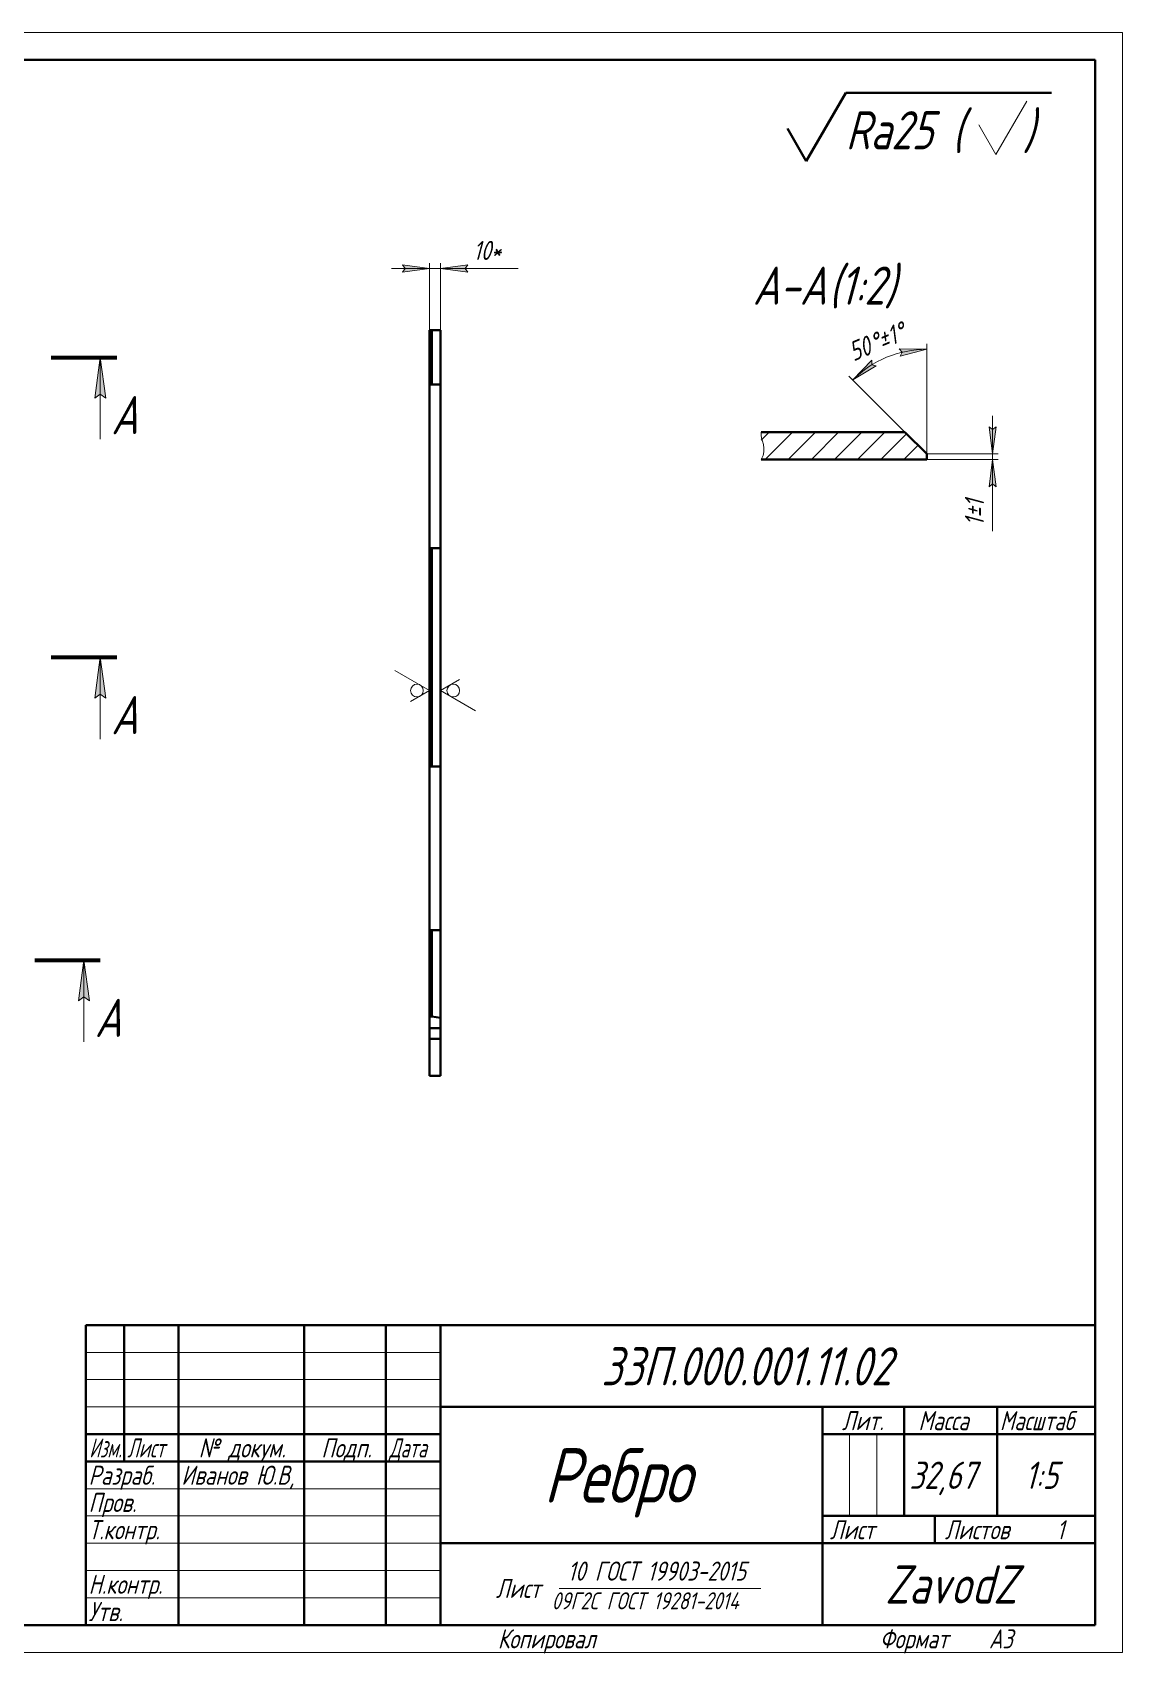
# Model space of a CAD drawing. Header units: millimetres. Extents: x 0 to 420, y 0 to 297.
# Drawn here: x 220.2 to 420, y -0.2 to 297 of the extents above; entities that cross this region are included whole.
import ezdxf

# ---------------------------------------------------------------- set-up
doc = ezdxf.new("R2010")
doc.units = ezdxf.units.MM
for name, pattern in [('K5LT_BASIC', [0]), ('K5LT_REINFORCED', [0]), ('K5LT_THIN', [0])]:
    doc.linetypes.add(name, pattern=pattern)
doc.layers.add('Системный слой', color=7, linetype='Continuous')
doc.styles.add('KDIMTEXTSTYLE', font='GOST_AU.SHX', dxfattribs={"width": 0.96, "oblique": 15, "height": 5})
doc.styles.add('KTEXTSTYLE', font='GOST_AU.SHX', dxfattribs={"width": 0.96, "height": 5})
doc.dimstyles.new('KDIMSTYLE (0.20)', dxfattribs={"dimtxt": 5, "dimasz": 1, "dimexe": 2, "dimexo": 0, "dimgap": 1, "dimtad": 1, "dimlfac": 5, "dimtxsty": 'KDIMTEXTSTYLE', "dimsah": 1, "dimcen": 0, "dimdle": 1, "dimadec": 0, "dimazin": 0, "dimtfac": 0.667, "dimtmove": 0, "dimatfit": 3, "dimfxl": 1, "dimtvp": 1, "dimtolj": 1, "dimtzin": 0, "dimarcsym": 0})
doc.dimstyles.new('KDIMSTYLE (0.50)', dxfattribs={"dimtxt": 5, "dimasz": 1, "dimexe": 2, "dimexo": 0, "dimgap": 1, "dimtad": 1, "dimlfac": 2, "dimtxsty": 'KDIMTEXTSTYLE', "dimsah": 1, "dimcen": 0, "dimdle": 1, "dimadec": 0, "dimazin": 0, "dimtfac": 0.667, "dimtmove": 0, "dimatfit": 3, "dimfxl": 1, "dimtvp": 1, "dimtolj": 1, "dimtzin": 0, "dimarcsym": 0})

# ---------------------------------------------------------------- blocks, each defined once
blk = doc.blocks.new('U1')
at = {"layer": 'Системный слой'}
for points in [[(195.85, 174.93), (194.86, 182.43), (193.87, 174.93), (194.86, 175.68)], [(233.63, 174.93), (232.64, 182.43), (231.66, 174.93), (232.64, 175.68)]]:
    blk.add_hatch(color=7, dxfattribs=at).paths.add_polyline_path(points)
at = {"layer": 'Системный слой', "color": 134, "linetype": 'K5LT_REINFORCED', "lineweight": 100, "true_color": 0x009696}
for p, q in [((191.86, 182.43), (203.86, 182.43)), ((223.64, 182.43), (235.64, 182.43))]:
    blk.add_line(p, q, dxfattribs=at)
at = {"layer": 'Системный слой', "color": 7, "linetype": 'K5LT_THIN', "lineweight": 18}
for p, q in [((193.87, 174.93), (194.86, 182.43)), ((194.86, 182.43), (195.85, 174.93)), ((194.86, 167.43), (194.86, 182.43)), ((231.66, 174.93), (232.64, 182.43)), ((232.64, 182.43), (233.63, 174.93)), ((232.64, 167.43), (232.64, 182.43)), ((194.86, 175.68), (193.87, 174.93)), ((195.85, 174.93), (194.86, 175.68)), ((232.64, 175.68), (231.66, 174.93)), ((233.63, 174.93), (232.64, 175.68))]:
    blk.add_line(p, q, dxfattribs=at)
at = {"layer": 'Системный слой', "color": 7, "char_height": 2.5, "attachment_point": 1, "style": 'KTEXTSTYLE'}
for insert in [(185.31, 175.34), (234.64, 175.34)]:
    blk.add_mtext('\\H3.5;\\W0.965;\\Q15;\\Q15;\\H7.00;А', dxfattribs=dict(at, insert=insert))
blk = doc.blocks.new('U2')
at = {"layer": 'Системный слой'}
for points in [[(195.85, 229.93), (194.86, 237.43), (193.87, 229.93), (194.86, 230.68)], [(233.63, 229.93), (232.64, 237.43), (231.66, 229.93), (232.64, 230.68)]]:
    blk.add_hatch(color=7, dxfattribs=at).paths.add_polyline_path(points)
at = {"layer": 'Системный слой', "color": 134, "linetype": 'K5LT_REINFORCED', "lineweight": 100, "true_color": 0x009696}
for p, q in [((191.86, 237.43), (203.86, 237.43)), ((223.64, 237.43), (235.64, 237.43))]:
    blk.add_line(p, q, dxfattribs=at)
at = {"layer": 'Системный слой', "color": 7, "linetype": 'K5LT_THIN', "lineweight": 18}
for p, q in [((193.87, 229.93), (194.86, 237.43)), ((194.86, 237.43), (195.85, 229.93)), ((194.86, 222.43), (194.86, 237.43)), ((231.66, 229.93), (232.64, 237.43)), ((232.64, 237.43), (233.63, 229.93)), ((232.64, 222.43), (232.64, 237.43)), ((194.86, 230.68), (193.87, 229.93)), ((195.85, 229.93), (194.86, 230.68)), ((232.64, 230.68), (231.66, 229.93)), ((233.63, 229.93), (232.64, 230.68))]:
    blk.add_line(p, q, dxfattribs=at)
at = {"layer": 'Системный слой', "color": 7, "char_height": 2.5, "attachment_point": 1, "style": 'KTEXTSTYLE'}
for insert in [(185.31, 230.34), (234.64, 230.34)]:
    blk.add_mtext('\\H3.5;\\W0.965;\\Q15;\\Q15;\\H7.00;А', dxfattribs=dict(at, insert=insert))
blk = doc.blocks.new('U3')
at = {"layer": 'Системный слой'}
for points in [[(192.85, 119.43), (191.86, 126.93), (190.87, 119.43), (191.86, 120.18)], [(230.63, 119.43), (229.64, 126.93), (228.66, 119.43), (229.64, 120.18)]]:
    blk.add_hatch(color=7, dxfattribs=at).paths.add_polyline_path(points)
at = {"layer": 'Системный слой', "color": 134, "linetype": 'K5LT_REINFORCED', "lineweight": 100, "true_color": 0x009696}
for p, q in [((188.86, 126.93), (200.86, 126.93)), ((220.64, 126.93), (232.64, 126.93))]:
    blk.add_line(p, q, dxfattribs=at)
at = {"layer": 'Системный слой', "color": 7, "linetype": 'K5LT_THIN', "lineweight": 18}
for p, q in [((190.87, 119.43), (191.86, 126.93)), ((191.86, 126.93), (192.85, 119.43)), ((191.86, 111.93), (191.86, 126.93)), ((228.66, 119.43), (229.64, 126.93)), ((229.64, 126.93), (230.63, 119.43)), ((229.64, 111.93), (229.64, 126.93)), ((191.86, 120.18), (190.87, 119.43)), ((192.85, 119.43), (191.86, 120.18)), ((229.64, 120.18), (228.66, 119.43)), ((230.63, 119.43), (229.64, 120.18))]:
    blk.add_line(p, q, dxfattribs=at)
at = {"layer": 'Системный слой', "color": 7, "char_height": 2.5, "attachment_point": 1, "style": 'KTEXTSTYLE'}
for insert in [(182.31, 119.84), (231.64, 119.84)]:
    blk.add_mtext('\\H3.5;\\W0.965;\\Q15;\\Q15;\\H7.00;А', dxfattribs=dict(at, insert=insert))
blk = doc.blocks.new('U4')
at = {"layer": 'Системный слой', "color": 7, "linetype": 'K5LT_THIN', "lineweight": 18}
for p, q in [((298.5, 178.36), (295, 176.34)), ((295, 176.34), (301.4, 172.65))]:
    blk.add_line(p, q, dxfattribs=at)
blk.add_arc((297.33, 176.34), 1.17, 0, 360, dxfattribs=at)
blk = doc.blocks.new('U5')
at = {"layer": 'Системный слой', "color": 7, "linetype": 'K5LT_THIN', "lineweight": 18}
for p, q in [((293, 176.34), (286.6, 180.04)), ((289.5, 174.32), (293, 176.34))]:
    blk.add_line(p, q, dxfattribs=at)
blk.add_arc((290.67, 176.34), 1.17, 0, 360, dxfattribs=at)
blk = doc.blocks.new('D20')
at = {"layer": 'Системный слой'}
for points in [[(293, 253.7), (288, 254.36), (288.5, 253.7), (288, 253.05)], [(299.5, 253.7), (300, 254.36), (295, 253.7), (300, 253.05)]]:
    blk.add_hatch(color=7, dxfattribs=at).paths.add_polyline_path(points)
at = {"layer": 'Системный слой', "color": 7, "linetype": 'K5LT_THIN', "lineweight": 18}
for p, q in [((293, 253.7), (286, 253.7)), ((293, 253.7), (288, 254.36)), ((288, 254.36), (288.5, 253.7)), ((288.5, 253.7), (288, 253.05)), ((288, 253.05), (293, 253.7)), ((293, 242.43), (293, 254.7)), ((293, 253.7), (295, 253.7)), ((295, 242.43), (295, 254.7)), ((300, 254.36), (295, 253.7)), ((295, 253.7), (300, 253.05)), ((295, 253.7), (302, 253.7)), ((295, 253.7), (300, 253.7)), ((299.5, 253.7), (300, 254.36)), ((300, 253.05), (299.5, 253.7)), ((300, 253.7), (309.2, 253.7))]:
    blk.add_line(p, q, dxfattribs=at)
at = {"layer": 'Системный слой', "color": 7, "insert": (301, 258.78), "char_height": 2.5, "attachment_point": 1, "style": 'KTEXTSTYLE'}
blk.add_mtext('\\H3.5;\\W0.965;\\Q15;\\Q15;10*', dxfattribs=at)
blk = doc.blocks.new('KDIMARROW_02')
at = {"layer": 'Системный слой'}
blk.add_hatch(color=0, dxfattribs=at).paths.add_polyline_path([(4.5, 0), (5, 0.66), (0, 0), (5, -0.66)])
at = {"layer": 'Системный слой', "color": 0, "linetype": 'K5LT_THIN', "lineweight": 18}
for p, q in [((0, 0), (-1, 0)), ((5, 0.66), (0, 0)), ((0, 0), (5, -0.66)), ((0, 0), (7, 0)), ((4.5, 0), (5, 0.66)), ((5, -0.66), (4.5, 0))]:
    blk.add_line(p, q, dxfattribs=at)
blk = doc.blocks.new('T0')
at = {"layer": 'Системный слой', "color": 7, "char_height": 2.5, "attachment_point": 1, "style": 'KTEXTSTYLE'}
for s, insert in [('\\H3.5;\\W0.965;\\Q15;\\Q15;\\H7.00;{\\c16711680;А-А}', (352.23, 254.08)), ('\\H3.5;\\W0.965;\\Q15;\\Q15;\\H7.00;{\\c16711680;(1:2)}', (366.12, 254.08))]:
    blk.add_mtext(s, dxfattribs=dict(at, insert=insert))
blk = doc.blocks.new('D21')
at = {"layer": 'Системный слой'}
for points in [[(396.18, 219.71), (396.84, 224.71), (396.18, 224.21), (395.53, 224.71)], [(396.84, 213.71), (396.18, 218.71), (395.53, 213.71), (396.18, 214.21)]]:
    blk.add_hatch(color=7, dxfattribs=at).paths.add_polyline_path(points)
at = {"layer": 'Системный слой', "color": 7, "linetype": 'K5LT_THIN', "lineweight": 18}
for p, q in [((396.18, 219.71), (396.18, 226.71)), ((396.18, 224.21), (395.53, 224.71)), ((395.53, 224.71), (396.18, 219.71)), ((396.18, 219.71), (396.84, 224.71)), ((396.84, 224.71), (396.18, 224.21)), ((384.1, 219.71), (397.18, 219.71)), ((384.1, 218.71), (397.18, 218.71)), ((396.18, 218.71), (395.53, 213.71)), ((396.18, 219.71), (396.18, 218.71)), ((396.84, 213.71), (396.18, 218.71)), ((396.18, 218.71), (396.18, 211.71)), ((396.18, 218.71), (396.18, 213.71)), ((395.53, 213.71), (396.18, 214.21)), ((396.18, 214.21), (396.84, 213.71)), ((396.18, 213.71), (396.18, 205.53))]:
    blk.add_line(p, q, dxfattribs=at)
at = {"layer": 'Системный слой', "color": 7, "char_height": 2.5, "attachment_point": 1, "rotation": 90, "style": 'KTEXTSTYLE'}
for s, insert in [('\\H3.5;\\W0.965;\\Q15;\\Q15;1', (391.11, 209.95)), ('\\H3.5;\\W0.965;\\Q15;\\Q15;1', (391.11, 206.53)), ('\\H3.5;\\W0.965;\\Q15;\\Q15;±', (391.11, 208.01))]:
    blk.add_mtext(s, dxfattribs=dict(at, insert=insert))
blk = doc.blocks.new('D22')
at = {"layer": 'Системный слой'}
for points in [[(379.22, 237.66), (384.1, 238.9), (379.06, 238.96), (379.63, 238.37)], [(370.54, 233.28), (374.87, 235.86), (374.07, 236.06), (374.06, 236.89)]]:
    blk.add_hatch(color=7, dxfattribs=at).paths.add_polyline_path(points)
at = {"layer": 'Системный слой', "color": 7, "linetype": 'K5LT_THIN', "lineweight": 18}
for p, q in [((379.63, 238.37), (379.06, 238.96)), ((379.06, 238.96), (384.1, 238.9)), ((384.1, 238.9), (379.22, 237.66)), ((379.22, 237.66), (379.63, 238.37)), ((384.1, 229.21), (384.1, 239.9)), ((370.54, 233.28), (374.06, 236.89)), ((374.87, 235.86), (370.54, 233.28)), ((374.06, 236.89), (374.07, 236.06)), ((374.07, 236.06), (374.87, 235.86)), ((380.1, 223.71), (369.83, 233.98))]:
    blk.add_line(p, q, dxfattribs=at)
blk.add_arc((384.1, 219.71), 19.19, 90, 135, dxfattribs=at)
at = {"layer": 'Системный слой', "color": 7, "char_height": 2.5, "attachment_point": 1, "rotation": 22.5, "style": 'KTEXTSTYLE'}
for s, insert in [('\\H3.5;\\W0.965;\\Q15;\\Q15;°', (377.73, 243.35)), ('\\H3.5;\\W0.965;\\Q15;\\Q15;50', (369.35, 239.88)), ('\\H3.5;\\W0.965;\\Q15;\\Q15;°', (373.2, 241.47)), ('\\H3.5;\\W0.965;\\Q15;\\Q15;±', (374.57, 242.04)), ('\\H3.5;\\W0.965;\\Q15;\\Q15;1', (376.36, 242.78))]:
    blk.add_mtext(s, dxfattribs=dict(at, insert=insert))
blk = doc.blocks.new('KDIMARROW_01')
at = {"layer": 'Системный слой'}
blk.add_hatch(color=0, dxfattribs=at).paths.add_polyline_path([(0, 0), (-5, 0.66), (-4.5, 0), (-5, -0.66)])
at = {"layer": 'Системный слой', "color": 0, "linetype": 'K5LT_THIN', "lineweight": 18}
for p, q in [((-4.5, 0), (-5, 0.66)), ((-5, 0.66), (0, 0)), ((0, 0), (-5, -0.66)), ((-5, -0.66), (-4.5, 0)), ((0, 0), (-1, 0))]:
    blk.add_line(p, q, dxfattribs=at)
blk = doc.blocks.new('U6')
at = {"color": 7, "linetype": 'K5LT_THIN', "lineweight": 18}
for p, q in [((0, 297), (420, 297)), ((420, 297), (420, 0)), ((230, 55), (295, 55)), ((230, 50), (295, 50)), ((230, 45), (295, 45)), ((369.96, 25), (369.96, 40)), ((374.98, 25), (374.98, 40)), ((230, 30), (295, 30)), ((230, 25), (295, 25)), ((230, 20), (295, 20)), ((230, 15), (295, 15)), ((230, 10), (295, 10)), ((316.77, 11.72), (353.73, 11.72)), ((420, 0), (0, 0))]:
    blk.add_line(p, q, dxfattribs=at)
at = {"color": 150, "linetype": 'K5LT_BASIC', "lineweight": 40, "true_color": 0x0080ff}
for p, q in [((20, 292), (415, 292)), ((415, 292), (415, 5)), ((230, 60), (415, 60)), ((230, 5), (230, 60)), ((237, 35), (237, 60)), ((247, 5), (247, 60)), ((270, 5), (270, 60)), ((285, 5), (285, 60)), ((295, 5), (295, 60)), ((295, 45), (415, 45)), ((365, 5), (365, 45)), ((380, 25), (380, 45)), ((397, 25), (397, 45)), ((230, 40), (295, 40)), ((365, 40), (380, 40)), ((380, 40), (415, 40)), ((230, 35), (295, 35)), ((365, 25), (415, 25)), ((385.57, 20), (385.57, 25)), ((295, 20), (365, 20)), ((365, 20), (415, 20)), ((415, 5), (20, 5))]:
    blk.add_line(p, q, dxfattribs=at)
at = {"color": 7, "char_height": 2.5, "attachment_point": 1, "style": 'KTEXTSTYLE'}
for s, insert in [('\\H3.5;\\W0.965;\\Q15;\\Q15;\\H7.00;ЗЗП.000.001.11.02', (324.46, 55.95)), ('\\H3.5;\\W0.965;\\Q15;\\Q15;Лит.', (368.56, 44.23)), ('\\H3.5;\\W0.965;\\Q15;\\Q15;Масса', (382.58, 44.23)), ('\\H3.5;\\W0.965;\\Q15;\\Q15;\\W0.941;Масштаб', (397.52, 44.23)), ('\\H3.5;\\W0.965;\\Q15;\\Q15;\\W0.797;Изм.', (230.61, 39.23)), ('\\H3.5;\\W0.965;\\Q15;\\Q15;\\W0.807;Лист', (237.6, 39.23)), ('\\H3.5;\\W0.965;\\Q15;\\Q15;№ докум.', (250.67, 39.23)), ('\\H3.5;\\W0.965;\\Q15;\\Q15;Подп.', (273.15, 39.23)), ('\\H3.5;\\W0.965;\\Q15;\\Q15;\\W0.807;Дата', (285.6, 39.23)), ('\\H3.5;\\W0.965;\\Q15;\\Q15;\\H10.00;Ребро', (313.89, 37.43)), ('\\H3.5;\\W0.965;\\Q15;\\Q15;Разраб.', (230.5, 34.23)), ('\\H3.5;\\W0.965;\\Q15;\\Q15;Иванов Ю.В,', (247.5, 34.23)), ('\\H3.5;\\W0.965;\\Q15;\\Q15;\\H5.00;32,67', (380.91, 34.97)), ('\\H3.5;\\W0.965;\\Q15;\\Q15;\\H5.00;1:5', (402.11, 34.97)), ('\\H3.5;\\W0.965;\\Q15;\\Q15;Пров.', (230.5, 29.23)), ('\\H3.5;\\W0.965;\\Q15;\\Q15;Т.контр.', (230.5, 24.23)), ('\\H3.5;\\W0.965;\\Q15;\\Q15;Лист', (366.36, 24.23)), ('\\H3.5;\\W0.965;\\Q15;\\Q15;Листов', (387.41, 24.23)), ('\\H3.5;\\W0.965;\\Q15;\\Q15;1', (407.91, 24.23)), ('\\H3.5;\\W0.965;\\Q15;\\Q15;10 ГОСТ 19903-2015', (318.31, 16.65)), ('\\H3.5;\\W0.965;\\Q15;\\Q15;\\H7.00;ZavodZ', (376.5, 15.95)), ('\\H3.5;\\W0.965;\\Q15;\\Q15;Н.контр.', (230.5, 14.23)), ('\\H3.5;\\W0.965;\\Q15;\\Q15;Лист ', (305.14, 13.47)), ('\\H3.5;\\W0.965;\\Q15;\\Q15;Утв.', (230.5, 9.23)), ('\\H3.5;\\W0.965;\\Q15;\\Q15;\\H3.11;09Г2С ГОСТ 19281-2014', (315.38, 11)), ('\\H3.5;\\W0.965;\\Q15;\\Q15;Копировал', (305.5, 4.23)), ('\\H3.5;\\W0.965;\\Q15;\\Q15;Формат', (375.5, 4.23)), ('\\H3.5;\\W0.965;\\Q15;\\Q15;A3', (395.5, 4.23))]:
    blk.add_mtext(s, dxfattribs=dict(at, insert=insert))
blk = doc.blocks.new('U8')
at = {"color": 150, "linetype": 'K5LT_BASIC', "lineweight": 40, "true_color": 0x0080ff}
for p, q in [((362.04, 273.42), (369.25, 285.91)), ((369.25, 285.91), (407, 285.91)), ((358.6, 279.37), (362.04, 273.42))]:
    blk.add_line(p, q, dxfattribs=at)
at = {"color": 7, "linetype": 'K5LT_THIN', "lineweight": 18}
for p, q in [((396.77, 274.61), (402.45, 284.41)), ((393.67, 280.05), (396.77, 274.61))]:
    blk.add_line(p, q, dxfattribs=at)
at = {"color": 7, "char_height": 2.5, "attachment_point": 1, "style": 'KTEXTSTYLE'}
for s, insert in [('\\H3.5;\\W0.965;\\Q15;\\Q15;\\H7.00;Ra25 (', (369.25, 282.57)), ('\\H3.5;\\W0.965;\\Q15;\\Q15;\\H7.00;)', (401.75, 282.57))]:
    blk.add_mtext(s, dxfattribs=dict(at, insert=insert))

msp = doc.modelspace()

# ---------------------------------------------------------------- hatches: boundary and pattern name
at = {"layer": 'Системный слой'}
h = msp.add_hatch(dxfattribs=at)
h.set_pattern_fill('', angle=45, style=0, pattern_type=0)
h.set_pattern_definition([(45, (0, 0), (-2.12132, 2.12132), [])])
h.paths.add_polyline_path([(384.1039, 218.7105), (384.1039, 219.7105), (380.1039, 223.7105), (353.7575, 223.7105), (353.7575, 218.7105)])

# ---------------------------------------------------------------- linework, layer by layer
at = {"layer": 'Системный слой', "color": 150, "linetype": 'K5LT_BASIC', "lineweight": 40, "true_color": 0x0080ff}
for p, q in [((293.4, 242.4345), (293, 242.4345)), ((293, 232.4345), (293, 242.4345)), ((293.4, 232.4345), (293.4, 242.4345)), ((293.4, 242.4345), (295, 242.4345)), ((295, 232.4345), (295, 242.4345)), ((293, 202.4345), (293, 232.4345)), ((293.4, 232.4345), (293, 232.4345)), ((295, 232.4345), (293.4, 232.4345)), ((295, 202.4345), (295, 232.4345)), ((353.7575, 223.7105), (380.1039, 223.7105)), ((380.1039, 223.7105), (384.1039, 219.7105)), ((353.7575, 218.7105), (384.1039, 218.7105)), ((384.1039, 218.7105), (384.1039, 219.7105)), ((293.4, 202.4345), (293, 202.4345)), ((293, 162.4345), (293, 202.4345)), ((293.4, 162.4345), (293.4, 202.4345)), ((293.4, 202.4345), (295, 202.4345)), ((295, 162.4345), (295, 202.4345)), ((293.4, 162.4345), (293, 162.4345)), ((293, 132.4345), (293, 162.4345)), ((295, 162.4345), (293.4, 162.4345)), ((295, 132.4345), (295, 162.4345)), ((293.4, 132.4345), (293, 132.4345)), ((293, 116.5954), (293, 132.4345)), ((293.4, 132.4345), (295, 132.4345)), ((293.4, 116.5954), (293.4, 132.4345)), ((295, 116.3132), (295, 132.4345)), ((293.4, 116.5954), (293, 116.5954)), ((293, 114.455), (293, 116.5954)), ((295, 116.3132), (293.4, 116.5954)), ((295, 114.455), (295, 116.3132)), ((295, 114.455), (293, 114.455)), ((293, 112.4854), (293, 114.455)), ((295, 112.4854), (295, 114.455)), ((295, 112.4854), (293, 112.4854)), ((293, 105.7287), (293, 112.4854)), ((295, 105.7287), (295, 112.4854)), ((295, 105.7287), (293, 105.7287))]:
    msp.add_line(p, q, dxfattribs=at)
at = {"layer": 'Системный слой', "color": 7, "linetype": 'K5LT_THIN', "lineweight": 18}
msp.add_line((384.1039, 218.7105), (384.1039, 229.2105), dxfattribs=at)
msp.add_open_spline([(353.7575, 223.7105), (353.5414, 222.3649), (355.0571, 220.6368), (353.7575, 218.7105)], degree=3, dxfattribs=at)

# ---------------------------------------------------------------- block references
for name in ['U6', 'U8']:
    msp.add_blockref(name, (0, 0))
at = {"layer": 'Системный слой'}
for name in ['T0', 'U2', 'U1', 'U5', 'U4', 'U3']:
    msp.add_blockref(name, (0, 0), dxfattribs=at)

# ---------------------------------------------------------------- dimensions: what is measured, and where the dimension line sits
at = {"layer": 'Системный слой', "color": 7}
dim = msp.add_linear_dim(base=(293, 253.7045), p1=(295, 242.4345), p2=(293, 242.4345), dimstyle='KDIMSTYLE (0.20)', override={"dimexo": 0, "dimpost": '\\H3.5;\\W0.965;\\Q15;<>\\H3.5;\\W0.965;\\Q15;\\Q15;*', "dimblk1": 'KDIMARROW_02', "dimblk2": 'KDIMARROW_02', "dimse1": 0, "dimse2": 0, "dimclrt": 7, "dimtol": 1, "dimtp": 0, "dimtm": 0, "dimtdec": 5, "dimtolj": 1}, dxfattribs=at)
dim.commit()
dim.dimension.update_dxf_attribs({"geometry": 'D20', "text_midpoint": (304.6003, 253.7045), "dimtype": 160})
dim = msp.add_angular_dim_2l(base=(383.9121, 238.8953), line1=((384.1039, 219.7105), (384.1039, 229.2105)), line2=((384.1039, 219.7105), (380.1039, 223.7105)), text='\\H3.5;\\W0.965;\\Q15;\\H3.5;\\W0.965;\\Q15;\\Q15;50\\Q15;°\\Q15;(\\H0.65x;\\S+1^ -1;\\H1.5x;)', dimstyle='KDIMSTYLE (0.50)', override={"dimblk1": 'KDIMARROW_01', "dimblk2": 'KDIMARROW_01', "dimclrt": 7, "dimtolj": 1}, dxfattribs=at)
dim.commit()
dim.dimension.update_dxf_attribs({"geometry": 'D22', "text_midpoint": (376.7619, 237.4359), "dimtype": 162})
dim = msp.add_linear_dim(base=(396.1835, 219.7105), p1=(384.1039, 218.7105), p2=(384.1039, 219.7105), angle=90, text='\\H3.5;\\W0.965;\\Q15;\\H3.5;\\W0.965;\\Q15;\\Q15;1\\H0.65x;\\S+1^ -1;\\H1.5x;', dimstyle='KDIMSTYLE (0.50)', override={"dimexo": 0, "dimblk1": 'KDIMARROW_02', "dimblk2": 'KDIMARROW_02', "dimse1": 0, "dimse2": 0, "dimclrt": 7, "dimtolj": 1}, dxfattribs=at)
dim.commit()
dim.dimension.update_dxf_attribs({"geometry": 'D21', "text_midpoint": (396.1835, 209.6195), "dimtype": 160})

doc.saveas('drawing.dxf')
